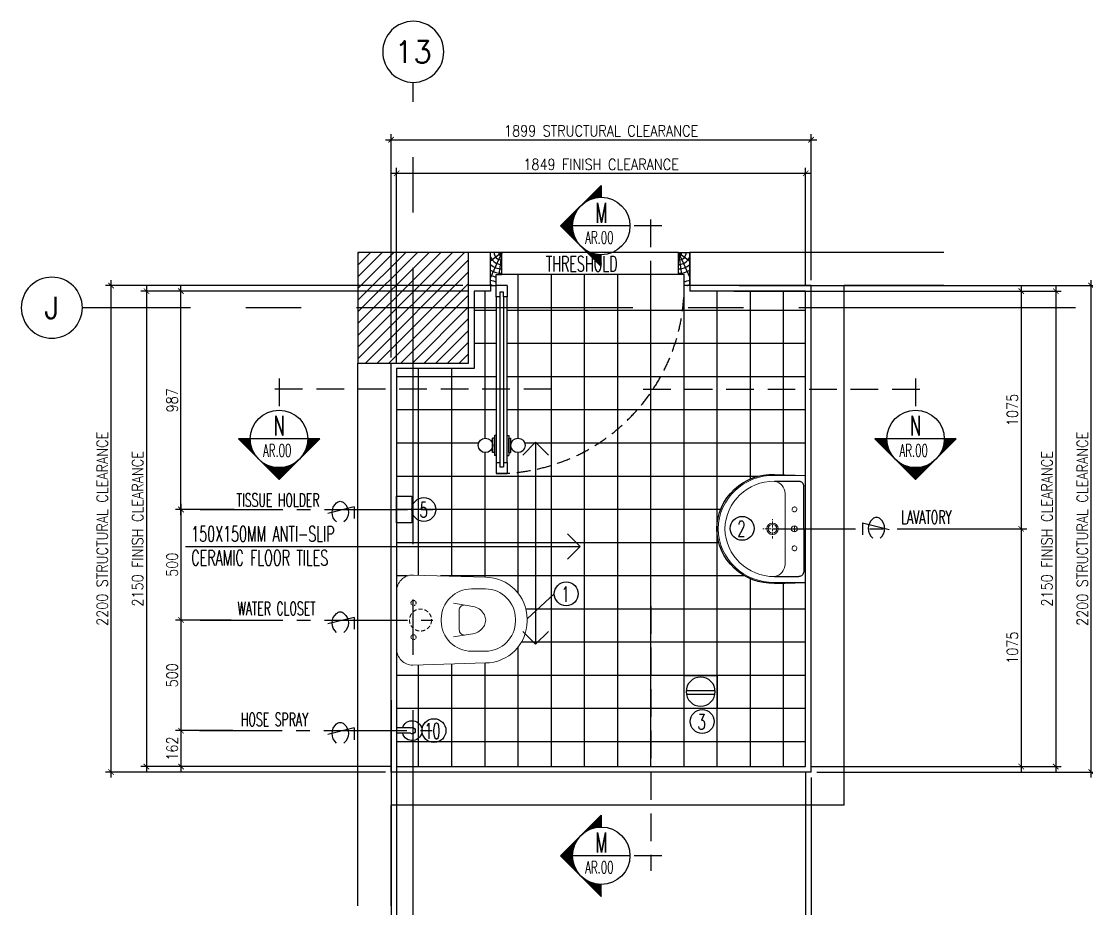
# Model space of a CAD drawing. Extents: x -233600 to -204723, y 196485 to 216410.
# Drawn here: x -227222 to -222405, y 198512 to 202525 of the extents above; entities that cross this region are included whole.
import ezdxf
from ezdxf.enums import TextEntityAlignment as Align

# ---------------------------------------------------------------- set-up
doc = ezdxf.new("R2010")
doc.units = 0
doc.header["$LTSCALE"] = 500
doc.header["$MEASUREMENT"] = 0
for name, pattern in [('CENTER2', [1.125, 0.75, -0.125, 0.125, -0.125]), ('CENTERX2', [4, 2.5, -0.5, 0.5, -0.5]), ('DASHED', [0.75, 0.5, -0.25]), ('HIDDEN', [0.375, 0.25, -0.125]), ('HIDDEN2', [0.1875, 0.125, -0.0625])]:
    doc.linetypes.add(name, pattern=pattern)
doc.layers.get('0').update_dxf_attribs({"linetype": 'CONTINUOUS'})
doc.layers.get('DEFPOINTS').update_dxf_attribs({"linetype": 'CONTINUOUS'})
for name, color, linetype in [('2', 2, 'CONTINUOUS'), ('ARCDIMR', 4, 'CONTINUOUS'), ('AX-CR', 2, 'CONTINUOUS'), ('AX-TXT', 2, 'CONTINUOUS'), ('AXES', 11, 'CENTERX2'), ('AXIS', 11, 'CENTER2'), ('COL', 5, 'CONTINUOUS'), ('DIM-NEW', 4, 'CONTINUOUS'), ('Dimout', 4, 'CONTINUOUS'), ('DOOR', 2, 'CONTINUOUS'), ('DW', 7, 'CONTINUOUS'), ('ELE', 3, 'CONTINUOUS'), ('ELEV-MARK', 6, 'CONTINUOUS'), ('FIX', 2, 'CONTINUOUS'), ('HAT', 8, 'CONTINUOUS'), ('JUMP', 2, 'CONTINUOUS'), ('Plaster', 7, 'CONTINUOUS'), ('Tile', 5, 'CONTINUOUS'), ('TXT', 2, 'CONTINUOUS'), ('WALL', 6, 'CONTINUOUS'), ('WallPartition', 2, 'CONTINUOUS')]:
    doc.layers.add(name, color=color, linetype=linetype)
doc.styles.add('DIM', font='simplex.shx', dxfattribs={"width": 0.85})
doc.styles.add('ROMANS', font='romans.shx', dxfattribs={"width": 0.6})
doc.dimstyles.new('DIM1-25', dxfattribs={"dimscale": 25, "dimtxt": 2, "dimasz": 1, "dimexe": 1, "dimexo": 1, "dimgap": 0.6, "dimtad": 1, "dimdec": 0, "dimdsep": 46, "dimtxsty": 'DIM', "dimblk1": 'ARCHTICK', "dimblk2": 'ARCHTICK', "dimsah": 1, "dimcen": 0.09, "dimdle": 1, "dimclrd": 256, "dimclrt": 2, "dimadec": 0, "dimazin": 0, "dimtfac": 1, "dimtdec": 0, "dimtix": 1, "dimtmove": 1, "dimatfit": 3, "dimldrblk": 'ARCHTICK', "dimfxl": 0, "dimtvp": 2, "dimtolj": 1, "dimtzin": 0, "dimarcsym": 0})

# ---------------------------------------------------------------- blocks, each defined once
blk = doc.blocks.new('_ARCHTICK')
at = {"color": 0, "linetype": 'ByBlock', "const_width": 0.15}
blk.add_lwpolyline([(-0.5, -0.5), (0.5, 0.5)], dxfattribs=at)
blk = doc.blocks.new('*D149')
at = {"layer": 'DEFPOINTS', "color": 0}
for p in [(-224001.2, 201329.7), (-222385, 201329.7), (-223651.1, 199129.7)]:
    blk.add_point(p, dxfattribs=at)
at = {"layer": 'Dimout', "lineweight": -2}
blk.add_line((-222385, 199104.7), (-222385, 201354.7), dxfattribs=at)
at = {"layer": 'Dimout', "color": 0, "lineweight": -2}
for p, q in [((-223976.2, 201329.7), (-222360, 201329.7)), ((-223626.1, 199129.7), (-222360, 199129.7))]:
    blk.add_line(p, q, dxfattribs=at)
at = {"layer": 'Dimout', "lineweight": -2, "xscale": 25, "yscale": 25, "zscale": 25}
for p, rotation in [((-222385, 201329.7), 90), ((-222385, 199129.7), 270)]:
    blk.add_blockref('_ARCHTICK', p, dxfattribs=dict(at, rotation=rotation))
at = {"layer": 'Dimout', "color": 2, "insert": (-222425, 200229.7), "char_height": 50, "attachment_point": 5, "rotation": 90, "style": 'DIM'}
blk.add_mtext('\\A1;2200 STRUCTURAL CLEARANCE', dxfattribs=at)
blk = doc.blocks.new('*D148')
at = {"layer": 'DEFPOINTS', "color": 0}
for p in [(-224026.2, 201304.7), (-223676.1, 199154.7), (-222545, 199154.7)]:
    blk.add_point(p, dxfattribs=at)
at = {"layer": 'Dimout', "color": 0, "lineweight": -2}
for p, q in [((-224001.2, 201304.7), (-222520, 201304.7)), ((-223651.1, 199154.7), (-222520, 199154.7))]:
    blk.add_line(p, q, dxfattribs=at)
at = {"layer": 'Dimout', "lineweight": -2}
blk.add_line((-222545, 201329.7), (-222545, 199129.7), dxfattribs=at)
at = {"layer": 'Dimout', "lineweight": -2, "xscale": 25, "yscale": 25, "zscale": 25}
for p, rotation in [((-222545, 201304.7), 90), ((-222545, 199154.7), 270)]:
    blk.add_blockref('_ARCHTICK', p, dxfattribs=dict(at, rotation=rotation))
at = {"layer": 'Dimout', "color": 2, "insert": (-222585, 200229.7), "char_height": 50, "attachment_point": 5, "rotation": 90, "style": 'DIM'}
blk.add_mtext('\\A1;2150 FINISH CLEARANCE', dxfattribs=at)
blk = doc.blocks.new('*D150')
at = {"layer": 'DEFPOINTS', "color": 0}
for p in [(-223651.1, 201304.7), (-223108.8, 200229.7), (-222701.2, 200229.7)]:
    blk.add_point(p, dxfattribs=at)
at = {"layer": 'Dimout', "color": 0, "lineweight": -2}
for p, q in [((-223626.1, 201304.7), (-222676.2, 201304.7)), ((-223083.8, 200229.7), (-222676.2, 200229.7))]:
    blk.add_line(p, q, dxfattribs=at)
at = {"layer": 'Dimout', "lineweight": -2}
blk.add_line((-222701.2, 201329.7), (-222701.2, 200204.7), dxfattribs=at)
at = {"layer": 'Dimout', "lineweight": -2, "xscale": 25, "yscale": 25, "zscale": 25}
for p, rotation in [((-222701.2, 201304.7), 90), ((-222701.2, 200229.7), 270)]:
    blk.add_blockref('_ARCHTICK', p, dxfattribs=dict(at, rotation=rotation))
at = {"layer": 'Dimout', "color": 2, "insert": (-222741.2, 200767.2), "char_height": 50, "attachment_point": 5, "rotation": 90, "style": 'DIM'}
blk.add_mtext('\\A1;1075', dxfattribs=at)
blk = doc.blocks.new('*D146')
at = {"layer": 'DEFPOINTS', "color": 0}
for p in [(-226500.2, 201304.7), (-225175.2, 201304.7), (-226234.9, 200317.2)]:
    blk.add_point(p, dxfattribs=at)
at = {"layer": 'Dimout', "color": 0, "lineweight": -2}
for p, q in [((-225200.2, 201304.7), (-226525.2, 201304.7)), ((-226259.9, 200317.2), (-226525.2, 200317.2))]:
    blk.add_line(p, q, dxfattribs=at)
at = {"layer": 'Dimout', "lineweight": -2}
blk.add_line((-226500.2, 200292.2), (-226500.2, 201329.7), dxfattribs=at)
at = {"layer": 'Dimout', "lineweight": -2, "xscale": 25, "yscale": 25, "zscale": 25}
for p, rotation in [((-226500.2, 201304.7), 90), ((-226500.2, 200317.2), 270)]:
    blk.add_blockref('_ARCHTICK', p, dxfattribs=dict(at, rotation=rotation))
at = {"layer": 'Dimout', "color": 2, "insert": (-226540.2, 200811), "char_height": 50, "attachment_point": 5, "rotation": 90, "style": 'DIM'}
blk.add_mtext('\\A1;987', dxfattribs=at)
blk = doc.blocks.new('*D141')
at = {"layer": 'DEFPOINTS', "color": 0}
for p in [(-226816.4, 201329.7), (-225200.2, 201329.7), (-225550.2, 199129.7)]:
    blk.add_point(p, dxfattribs=at)
at = {"layer": 'Dimout', "lineweight": -2}
blk.add_line((-226816.4, 199104.7), (-226816.4, 201354.7), dxfattribs=at)
at = {"layer": 'Dimout', "color": 0, "lineweight": -2}
for p, q in [((-225225.2, 201329.7), (-226841.4, 201329.7)), ((-225575.2, 199129.7), (-226841.4, 199129.7))]:
    blk.add_line(p, q, dxfattribs=at)
at = {"layer": 'Dimout', "lineweight": -2, "xscale": 25, "yscale": 25, "zscale": 25}
for p, rotation in [((-226816.4, 201329.7), 90), ((-226816.4, 199129.7), 270)]:
    blk.add_blockref('_ARCHTICK', p, dxfattribs=dict(at, rotation=rotation))
at = {"layer": 'Dimout', "color": 2, "insert": (-226856.4, 200229.7), "char_height": 50, "attachment_point": 5, "rotation": 90, "style": 'DIM'}
blk.add_mtext('\\A1;2200 STRUCTURAL CLEARANCE', dxfattribs=at)
blk = doc.blocks.new('*D142')
at = {"layer": 'DEFPOINTS', "color": 0}
for p in [(-225175.2, 201304.7), (-226656.4, 199154.7), (-225525.2, 199154.7)]:
    blk.add_point(p, dxfattribs=at)
at = {"layer": 'Dimout', "color": 0, "lineweight": -2}
for p, q in [((-225200.2, 201304.7), (-226681.4, 201304.7)), ((-225550.2, 199154.7), (-226681.4, 199154.7))]:
    blk.add_line(p, q, dxfattribs=at)
at = {"layer": 'Dimout', "lineweight": -2}
blk.add_line((-226656.4, 201329.7), (-226656.4, 199129.7), dxfattribs=at)
at = {"layer": 'Dimout', "lineweight": -2, "xscale": 25, "yscale": 25, "zscale": 25}
for p, rotation in [((-226656.4, 201304.7), 90), ((-226656.4, 199154.7), 270)]:
    blk.add_blockref('_ARCHTICK', p, dxfattribs=dict(at, rotation=rotation))
at = {"layer": 'Dimout', "color": 2, "insert": (-226696.4, 200229.7), "char_height": 50, "attachment_point": 5, "rotation": 90, "style": 'DIM'}
blk.add_mtext('\\A1;2150 FINISH CLEARANCE', dxfattribs=at)
blk = doc.blocks.new('*D139')
at = {"layer": 'DEFPOINTS', "color": 0}
for p in [(-223651.1, 201989.5), (-223651.1, 201329.7), (-225550.2, 200979.7)]:
    blk.add_point(p, dxfattribs=at)
at = {"layer": 'Dimout', "lineweight": -2}
blk.add_line((-225575.2, 201989.5), (-223626.1, 201989.5), dxfattribs=at)
at = {"layer": 'Dimout', "color": 0, "lineweight": -2}
for p, q in [((-225550.2, 201004.7), (-225550.2, 202014.5)), ((-223651.1, 201354.7), (-223651.1, 202014.5))]:
    blk.add_line(p, q, dxfattribs=at)
at = {"layer": 'Dimout', "lineweight": -2, "xscale": 25, "yscale": 25, "zscale": 25, "rotation": 180}
blk.add_blockref('_ARCHTICK', (-225550.2, 201989.5), dxfattribs=at)
at = {"layer": 'Dimout', "lineweight": -2, "xscale": 25, "yscale": 25, "zscale": 25}
blk.add_blockref('_ARCHTICK', (-223651.1, 201989.5), dxfattribs=at)
at = {"layer": 'Dimout', "color": 2, "insert": (-224600.7, 202029.5), "char_height": 50, "attachment_point": 5, "style": 'DIM'}
blk.add_mtext('\\A1;1899 STRUCTURAL CLEARANCE', dxfattribs=at)
blk = doc.blocks.new('*D140')
at = {"layer": 'DEFPOINTS', "color": 0}
for p in [(-223676.1, 201837.6), (-223676.1, 201304.7), (-225525.2, 200954.7)]:
    blk.add_point(p, dxfattribs=at)
at = {"layer": 'Dimout', "lineweight": -2}
blk.add_line((-225550.2, 201837.6), (-223651.1, 201837.6), dxfattribs=at)
at = {"layer": 'Dimout', "color": 0, "lineweight": -2}
for p, q in [((-225525.2, 200979.7), (-225525.2, 201862.6)), ((-223676.1, 201329.7), (-223676.1, 201862.6))]:
    blk.add_line(p, q, dxfattribs=at)
at = {"layer": 'Dimout', "lineweight": -2, "xscale": 25, "yscale": 25, "zscale": 25, "rotation": 180}
blk.add_blockref('_ARCHTICK', (-225525.2, 201837.6), dxfattribs=at)
at = {"layer": 'Dimout', "lineweight": -2, "xscale": 25, "yscale": 25, "zscale": 25}
blk.add_blockref('_ARCHTICK', (-223676.1, 201837.6), dxfattribs=at)
at = {"layer": 'Dimout', "color": 2, "insert": (-224600.7, 201877.6), "char_height": 50, "attachment_point": 5, "style": 'DIM'}
blk.add_mtext('\\A1;1849 FINISH CLEARANCE', dxfattribs=at)
blk = doc.blocks.new('AXU')
at = {"layer": 'AX-CR'}
blk.add_circle((0, 350), 350, dxfattribs=at)
at = {"layer": 'AX-TXT', "style": 'ROMANS'}
blk.add_attdef('AX', text='', height=250, dxfattribs=at).set_placement((0, 350), align=Align.MIDDLE)
blk = doc.blocks.new('*X22')
at = {"color": 0}
for p, q in [((84179.2, 155508.6), (84660.3, 155989.7)), ((84179.2, 155561.7), (84607.3, 155989.7)), ((84179.2, 155614.7), (84554.3, 155989.7)), ((84179.2, 155667.7), (84501.2, 155989.7)), ((84179.2, 155720.8), (84448.2, 155989.7)), ((84179.2, 155773.8), (84395.2, 155989.7)), ((84179.2, 155826.8), (84342.1, 155989.7)), ((84179.2, 155879.8), (84289.1, 155989.7)), ((84179.2, 155932.9), (84236.1, 155989.7)), ((84179.2, 155985.9), (84183, 155989.7)), ((84213.4, 155489.7), (84679.2, 155955.6)), ((84266.4, 155489.7), (84679.2, 155902.6)), ((84319.4, 155489.7), (84679.2, 155849.5)), ((84372.5, 155489.7), (84679.2, 155796.5)), ((84425.5, 155489.7), (84679.2, 155743.5)), ((84478.5, 155489.7), (84679.2, 155690.4)), ((84531.6, 155489.7), (84679.2, 155637.4)), ((84584.6, 155489.7), (84679.2, 155584.4)), ((84637.6, 155489.7), (84679.2, 155531.3))]:
    blk.add_line(p, q, dxfattribs=at)
blk = doc.blocks.new('COL50')
at = {"layer": 'COL'}
blk.add_lwpolyline([(-250, 250), (-250, -250), (250, -250), (250, 250)], close=True, dxfattribs=at)
blk = doc.blocks.new('DOOR90')
at = {"layer": 'DOOR', "color": 0, "linetype": 'ByBlock'}
for p, q in [((-150, 0), (-150, -25)), ((-150, 0), (0, 0)), ((0, -50), (0, 0)), ((-1000, -25), (-1000, -75)), ((-1000, -75), (-1000, -25)), ((-950, -25), (-1000, -25)), ((-970, -42), (-970, -58)), ((-950, -42), (-970, -42)), ((-950, -25), (-950, -42)), ((-917.6, -25), (-917.6, -17.8)), ((-827.6, -17.8), (-917.6, -17.8)), ((-905, -17.8), (-905, -8.8)), ((-905, -8.8), (-840.2, -8.8)), ((-905, -17.8), (-840.2, -17.8)), ((-840.2, -17.8), (-840.2, -8.8)), ((-827.6, -25), (-827.6, -17.8)), ((-200, -42), (-200, -25)), ((-200, -25), (-150, -25)), ((-180, -42), (-200, -42)), ((-180, -58), (-180, -42)), ((-150, -75), (-150, -25)), ((-150, -25), (-100, -25)), ((-100, -25), (-100, -50)), ((-950, -75), (-1000, -75)), ((-950, -58), (-970, -58)), ((-950, -58), (-950, -75)), ((-917.6, -75), (-917.6, -82.2)), ((-827.6, -82.2), (-917.6, -82.2)), ((-905, -82.2), (-905, -91.2)), ((-905, -82.2), (-840.2, -82.2)), ((-905, -91.2), (-840.2, -91.2)), ((-840.2, -82.2), (-840.2, -91.2)), ((-827.6, -75), (-827.6, -82.2)), ((-200, -75), (-200, -58)), ((-200, -58), (-180, -58)), ((-150, -75), (-200, -75)), ((-100, -50), (0, -50)), ((-100, -850), (0, -850)), ((-100, -875), (-100, -850)), ((0, -850), (0, -900)), ((-150, -900), (-150, -875)), ((-150, -875), (-100, -875)), ((0, -900), (-150, -900)), ((-150, -900), (0, -900))]:
    blk.add_line(p, q, dxfattribs=at)
at = {"layer": 'DOOR', "color": 9, "linetype": 'ByBlock'}
for p, q in [((0, -50), (-113.7, 0)), ((0, -50), (-40.1, 0)), ((0, -50), (-100, -36.6)), ((0, -850), (-113.7, -900)), ((0, -850), (-100, -863.4)), ((0, -850), (-40.1, -900))]:
    blk.add_line(p, q, dxfattribs=at)
at = {"layer": 'DOOR', "linetype": 'ByBlock'}
for p, q in [((-200, -25), (-950, -25)), ((-200, -42), (-950, -42)), ((-200, -58), (-950, -58)), ((-950, -75), (-200, -75))]:
    blk.add_line(p, q, dxfattribs=at)
at = {"layer": 'DOOR', "color": 0, "linetype": 'ByBlock'}
for centre in [(-872.6, 23.5), (-872.6, -123.5)]:
    blk.add_circle(centre, 32.4, dxfattribs=at)
at = {"layer": 'DOOR', "color": 9, "linetype": 'ByBlock'}
for centre, radius, start, end in [((0, -50), 154.4, 161.1053, 166.2858), ((0, -50), 134.4, 158.1598, 169.28), ((0, -50), 94.4, 148.0182, 180), ((0, -50), 74.4, 137.7764, 180), ((0, -50), 114.4, 154.0838, 167.3774), ((0, -50), 54.4, 113.2074, 180), ((0, -50), 34.4, 90, 180), ((0, -50), 14.4, 90, 180), ((0, -850), 94.4, 180, 211.9818), ((0, -850), 74.4, 180, 222.2236), ((0, -850), 54.4, 180, 246.7926), ((0, -850), 34.4, 180, 270), ((0, -850), 14.4, 180, 270), ((0, -850), 154.4, 193.7142, 198.8947), ((0, -850), 134.4, 190.72, 201.8402)]:
    blk.add_arc(centre, radius, start, end, dxfattribs=at)
at = {"layer": 'DOOR', "linetype": 'HIDDEN', "ltscale": 0.5}
blk.add_arc((-150, -25), 850, 180, 270, dxfattribs=at)
blk = doc.blocks.new('*D145')
at = {"layer": 'DEFPOINTS', "color": 0}
for p in [(-226241.2, 199317.2), (-226500.2, 199154.7), (-225525.2, 199154.7)]:
    blk.add_point(p, dxfattribs=at)
at = {"layer": 'Dimout', "lineweight": -2}
blk.add_line((-226500.2, 199342.2), (-226500.2, 199129.7), dxfattribs=at)
at = {"layer": 'Dimout', "color": 0, "lineweight": -2}
for p, q in [((-226266.2, 199317.2), (-226525.2, 199317.2)), ((-225550.2, 199154.7), (-226525.2, 199154.7))]:
    blk.add_line(p, q, dxfattribs=at)
at = {"layer": 'Dimout', "lineweight": -2, "xscale": 25, "yscale": 25, "zscale": 25}
for p, rotation in [((-226500.2, 199317.2), 90), ((-226500.2, 199154.7), 270)]:
    blk.add_blockref('_ARCHTICK', p, dxfattribs=dict(at, rotation=rotation))
at = {"layer": 'Dimout', "color": 2, "insert": (-226540.2, 199236), "char_height": 50, "attachment_point": 5, "rotation": 90, "style": 'DIM'}
blk.add_mtext('\\A1;162', dxfattribs=at)
blk = doc.blocks.new('*X5')
at = {"color": 0}
for p, q in [((14608, 7877), (14819, 8088)), ((14625, 7890), (14821, 8086)), ((14637, 7899), (14823, 8084)), ((14647, 7905), (14825, 8082)), ((14656, 7910), (14826, 8081)), ((14664, 7915), (14828, 8079)), ((14671, 7919), (14830, 8077)), ((14678, 7922), (14832, 8075)), ((14685, 7925), (14833, 8073)), ((14691, 7928), (14835, 8072)), ((14697, 7930), (14837, 8070)), ((14703, 7933), (14839, 8068)), ((14709, 7935), (14841, 8066)), ((14714, 7937), (14842, 8065)), ((14719, 7938), (14844, 8063)), ((14725, 7940), (14846, 8061)), ((14730, 7941), (14848, 8059)), ((14734, 7943), (14849, 8058)), ((14739, 7944), (14851, 8056)), ((14744, 7945), (14853, 8054)), ((14749, 7946), (14855, 8052)), ((14753, 7947), (14856, 8051)), ((14757, 7948), (14858, 8049)), ((14762, 7949), (14860, 8047)), ((14766, 7950), (14862, 8045)), ((14770, 7950), (14863, 8043)), ((14774, 7951), (14865, 8042)), ((14778, 7951), (14867, 8040)), ((14782, 7952), (14869, 8038)), ((14786, 7952), (14871, 8036)), ((14790, 7953), (14872, 8035)), ((14794, 7953), (14874, 8033)), ((14798, 7953), (14876, 8031)), ((14802, 7953), (14878, 8029)), ((14805, 7954), (14879, 8028)), ((14809, 7954), (14881, 8026)), ((14813, 7954), (14883, 8024)), ((14816, 7954), (14885, 8022)), ((14820, 7954), (14886, 8020)), ((14823, 7954), (14888, 8019)), ((14827, 7954), (14890, 8017)), ((14830, 7954), (14892, 8015)), ((14834, 7953), (14894, 8013)), ((14837, 7953), (14895, 8012)), ((14840, 7953), (14897, 8010)), ((14844, 7953), (14899, 8008)), ((14847, 7953), (14901, 8006)), ((14850, 7952), (14902, 8005)), ((14853, 7952), (14904, 8003)), ((14856, 7952), (14906, 8001)), ((14860, 7951), (14908, 7999)), ((14863, 7951), (14909, 7997)), ((14866, 7950), (14911, 7996)), ((14869, 7950), (14913, 7994)), ((14872, 7949), (14915, 7992)), ((14875, 7949), (14917, 7990)), ((14878, 7948), (14918, 7989)), ((14881, 7948), (14920, 7987)), ((14884, 7947), (14922, 7985)), ((14887, 7947), (14924, 7983)), ((14890, 7946), (14925, 7982)), ((14893, 7945), (14927, 7980)), ((14895, 7945), (14929, 7978)), ((14898, 7944), (14931, 7976)), ((14901, 7943), (14932, 7974)), ((14904, 7942), (14934, 7973)), ((14907, 7942), (14936, 7971)), ((14909, 7941), (14938, 7969)), ((14912, 7940), (14939, 7967)), ((14915, 7939), (14941, 7966)), ((14917, 7938), (14943, 7964)), ((14920, 7937), (14945, 7962)), ((14923, 7937), (14947, 7960)), ((14925, 7936), (14948, 7959)), ((14928, 7935), (14950, 7957)), ((14931, 7934), (14952, 7955)), ((14933, 7933), (14954, 7953)), ((14936, 7932), (14955, 7952)), ((14938, 7931), (14957, 7950)), ((14941, 7930), (14959, 7948)), ((14360, 7629), (14571, 7839)), ((14943, 7929), (14961, 7946)), ((14946, 7928), (14962, 7944)), ((14948, 7927), (14964, 7943)), ((14951, 7926), (14966, 7941)), ((14953, 7925), (14968, 7939)), ((14956, 7923), (14970, 7937)), ((14958, 7922), (14971, 7936)), ((14960, 7921), (14973, 7934)), ((14963, 7920), (14975, 7932)), ((14965, 7919), (14977, 7930)), ((14967, 7918), (14978, 7929)), ((14970, 7916), (14980, 7927)), ((14972, 7915), (14982, 7925)), ((14974, 7914), (14984, 7923)), ((14977, 7913), (14985, 7921)), ((14979, 7911), (14987, 7920)), ((14981, 7910), (14989, 7918)), ((14983, 7909), (14991, 7916)), ((14986, 7908), (14993, 7914)), ((14988, 7906), (14994, 7913)), ((14990, 7905), (14996, 7911)), ((14992, 7903), (14998, 7909)), ((14994, 7902), (15000, 7907)), ((14997, 7901), (15001, 7906)), ((14999, 7899), (15003, 7904)), ((15001, 7898), (15005, 7902)), ((15003, 7896), (15007, 7900)), ((15005, 7895), (15008, 7898)), ((15007, 7894), (15010, 7897)), ((15009, 7892), (15012, 7895)), ((15011, 7891), (15014, 7893)), ((15013, 7889), (15016, 7891)), ((15015, 7888), (15017, 7890)), ((15017, 7886), (15019, 7888)), ((15019, 7884), (15021, 7886)), ((15021, 7883), (15023, 7884)), ((15023, 7881), (15024, 7883)), ((15025, 7880), (15026, 7881)), ((15027, 7878), (15028, 7879)), ((15029, 7877), (15030, 7877)), ((15031, 7875), (15031, 7875)), ((15033, 7873), (15033, 7874)), ((15035, 7872), (15035, 7872)), ((15036, 7870), (15037, 7870)), ((15038, 7868), (15038, 7868)), ((15040, 7867), (15040, 7867)), ((15042, 7865), (15042, 7865)), ((15044, 7863), (15044, 7863)), ((15046, 7861), (15046, 7861)), ((15047, 7860), (15047, 7860)), ((15051, 7856), (15051, 7856)), ((15053, 7854), (15053, 7854)), ((15054, 7852), (15054, 7853)), ((15056, 7851), (15056, 7851)), ((15058, 7849), (15058, 7849)), ((15059, 7847), (15060, 7847)), ((15061, 7845), (15061, 7845)), ((15063, 7843), (15063, 7844)), ((15064, 7841), (15065, 7842)), ((15066, 7839), (15067, 7840)), ((15068, 7837), (15069, 7838)), ((15069, 7836), (15070, 7837)), ((15071, 7834), (15072, 7835)), ((15072, 7832), (15074, 7833)), ((15074, 7830), (15076, 7831)), ((15076, 7828), (15077, 7830)), ((15077, 7826), (15079, 7828)), ((14364, 7629), (14557, 7822)), ((14368, 7629), (14549, 7810)), ((14371, 7629), (14542, 7800)), ((14375, 7629), (14537, 7791)), ((14378, 7629), (14533, 7783)), ((14382, 7629), (14529, 7776)), ((14385, 7629), (14525, 7769)), ((14389, 7629), (14522, 7762)), ((14392, 7629), (14519, 7756)), ((14396, 7629), (14517, 7750)), ((14399, 7629), (14515, 7744)), ((14403, 7629), (14513, 7739)), ((14406, 7629), (14511, 7733)), ((14410, 7629), (14509, 7728)), ((14413, 7629), (14507, 7723)), ((14417, 7629), (14506, 7718)), ((14421, 7629), (14505, 7713)), ((14424, 7629), (14503, 7708)), ((15079, 7824), (15081, 7826)), ((15080, 7822), (15083, 7824)), ((15082, 7820), (15084, 7822)), ((15083, 7818), (15086, 7821)), ((15085, 7815), (15088, 7819)), ((15086, 7813), (15090, 7817)), ((15087, 7811), (15092, 7815)), ((15089, 7809), (15093, 7814)), ((15090, 7807), (15095, 7812)), ((15092, 7805), (15097, 7810)), ((15093, 7803), (15099, 7808)), ((15094, 7801), (15100, 7807)), ((15096, 7798), (15102, 7805)), ((15097, 7796), (15104, 7803)), ((15098, 7794), (15106, 7801)), ((15100, 7792), (15107, 7799)), ((15101, 7790), (15109, 7798)), ((15102, 7787), (15111, 7796)), ((15104, 7785), (15113, 7794)), ((15105, 7783), (15115, 7792)), ((15106, 7780), (15116, 7791)), ((15107, 7778), (15118, 7789)), ((15108, 7776), (15120, 7787)), ((15110, 7773), (15122, 7785)), ((15111, 7771), (15123, 7784)), ((15112, 7769), (15125, 7782)), ((15113, 7766), (15127, 7780)), ((15114, 7764), (15129, 7778)), ((15115, 7761), (15130, 7777)), ((15116, 7759), (15132, 7775)), ((15117, 7756), (15134, 7773)), ((15118, 7754), (15136, 7771)), ((15119, 7751), (15137, 7769)), ((15121, 7749), (15139, 7768)), ((15122, 7746), (15141, 7766)), ((15122, 7744), (15143, 7764)), ((15123, 7741), (15145, 7762)), ((15124, 7739), (15146, 7761)), ((15125, 7736), (15148, 7759)), ((15126, 7733), (15150, 7757)), ((15127, 7731), (15152, 7755)), ((15128, 7728), (15153, 7754)), ((15129, 7725), (15155, 7752)), ((15130, 7723), (15157, 7750)), ((15130, 7720), (15159, 7748)), ((15131, 7717), (15160, 7746)), ((15132, 7714), (15162, 7745)), ((15133, 7712), (15164, 7743)), ((15133, 7709), (15166, 7741)), ((15134, 7706), (15168, 7739)), ((15135, 7703), (15169, 7738)), ((15136, 7700), (15171, 7736)), ((15136, 7697), (15173, 7734)), ((15137, 7695), (15175, 7732)), ((15137, 7692), (15176, 7731)), ((15138, 7689), (15178, 7729)), ((15139, 7686), (15180, 7727)), ((15139, 7683), (15182, 7725)), ((15140, 7680), (15183, 7723)), ((15140, 7676), (15185, 7722)), ((15140, 7673), (15187, 7720)), ((15141, 7670), (15189, 7718)), ((15141, 7667), (15191, 7716)), ((15142, 7664), (15192, 7715)), ((15142, 7661), (15194, 7713)), ((15142, 7658), (15196, 7711)), ((15143, 7654), (15198, 7709)), ((15143, 7651), (15199, 7708)), ((14428, 7629), (14502, 7703)), ((14431, 7629), (14501, 7699)), ((14435, 7629), (14500, 7694)), ((14438, 7629), (14499, 7690)), ((14442, 7629), (14499, 7686)), ((14445, 7629), (14498, 7681)), ((14449, 7629), (14497, 7677)), ((14452, 7629), (14497, 7673)), ((14456, 7629), (14496, 7669)), ((14459, 7629), (14496, 7665)), ((14463, 7629), (14495, 7661)), ((14466, 7629), (14495, 7657)), ((14470, 7629), (14494, 7653)), ((14474, 7629), (14494, 7649)), ((14477, 7629), (14494, 7646)), ((14481, 7629), (14494, 7642)), ((14484, 7629), (14494, 7638)), ((14488, 7629), (14494, 7635)), ((14491, 7629), (14494, 7631)), ((15143, 7648), (15201, 7706)), ((15143, 7644), (15203, 7704)), ((15143, 7641), (15205, 7702)), ((15143, 7637), (15206, 7700)), ((15143, 7634), (15208, 7699)), ((15144, 7631), (15210, 7697)), ((15145, 7629), (15212, 7695)), ((15149, 7629), (15214, 7693)), ((15152, 7629), (15215, 7692)), ((15156, 7629), (15217, 7690)), ((15159, 7629), (15219, 7688)), ((15163, 7629), (15221, 7686)), ((15167, 7629), (15222, 7685)), ((15170, 7629), (15224, 7683)), ((15174, 7629), (15226, 7681)), ((15177, 7629), (15228, 7679)), ((15181, 7629), (15229, 7678)), ((15184, 7629), (15231, 7676)), ((15188, 7629), (15233, 7674)), ((15191, 7629), (15235, 7672)), ((15195, 7629), (15236, 7670)), ((15198, 7629), (15238, 7669)), ((15202, 7629), (15240, 7667)), ((15205, 7629), (15242, 7665)), ((15209, 7629), (15244, 7663)), ((15212, 7629), (15245, 7662)), ((15216, 7629), (15247, 7660)), ((15220, 7629), (15249, 7658)), ((15223, 7629), (15251, 7656)), ((15227, 7629), (15252, 7655)), ((15230, 7629), (15254, 7653)), ((15234, 7629), (15256, 7651)), ((15237, 7629), (15258, 7649)), ((15241, 7629), (15259, 7647)), ((15244, 7629), (15261, 7646)), ((15248, 7629), (15263, 7644)), ((15251, 7629), (15265, 7642)), ((15255, 7629), (15267, 7640)), ((15258, 7629), (15268, 7639)), ((15262, 7629), (15270, 7637)), ((15266, 7629), (15272, 7635)), ((15269, 7629), (15274, 7633)), ((15273, 7629), (15275, 7632)), ((15276, 7629), (15277, 7630))]:
    blk.add_line(p, q, dxfattribs=at)
blk = doc.blocks.new('*D143')
at = {"layer": 'DEFPOINTS', "color": 0}
for p in [(-226249, 199817.2), (-226500.2, 199317.2), (-226241.2, 199317.2)]:
    blk.add_point(p, dxfattribs=at)
at = {"layer": 'Dimout', "color": 0, "lineweight": -2}
for p, q in [((-226274, 199817.2), (-226525.2, 199817.2)), ((-226266.2, 199317.2), (-226525.2, 199317.2))]:
    blk.add_line(p, q, dxfattribs=at)
at = {"layer": 'Dimout', "lineweight": -2}
blk.add_line((-226500.2, 199842.2), (-226500.2, 199292.2), dxfattribs=at)
at = {"layer": 'Dimout', "lineweight": -2, "xscale": 25, "yscale": 25, "zscale": 25}
for p, rotation in [((-226500.2, 199817.2), 90), ((-226500.2, 199317.2), 270)]:
    blk.add_blockref('_ARCHTICK', p, dxfattribs=dict(at, rotation=rotation))
at = {"layer": 'Dimout', "color": 2, "insert": (-226540.2, 199567.2), "char_height": 50, "attachment_point": 5, "rotation": 90, "style": 'DIM'}
blk.add_mtext('\\A1;500', dxfattribs=at)
blk = doc.blocks.new('*D144')
at = {"layer": 'DEFPOINTS', "color": 0}
for p in [(-226234.9, 200317.2), (-226500.2, 199817.2), (-226249, 199817.2)]:
    blk.add_point(p, dxfattribs=at)
at = {"layer": 'Dimout', "lineweight": -2}
blk.add_line((-226500.2, 200342.2), (-226500.2, 199792.2), dxfattribs=at)
at = {"layer": 'Dimout', "color": 0, "lineweight": -2}
for p, q in [((-226259.9, 200317.2), (-226525.2, 200317.2)), ((-226274, 199817.2), (-226525.2, 199817.2))]:
    blk.add_line(p, q, dxfattribs=at)
at = {"layer": 'Dimout', "lineweight": -2, "xscale": 25, "yscale": 25, "zscale": 25}
for p, rotation in [((-226500.2, 200317.2), 90), ((-226500.2, 199817.2), 270)]:
    blk.add_blockref('_ARCHTICK', p, dxfattribs=dict(at, rotation=rotation))
at = {"layer": 'Dimout', "color": 2, "insert": (-226540.2, 200067.2), "char_height": 50, "attachment_point": 5, "rotation": 90, "style": 'DIM'}
blk.add_mtext('\\A1;500', dxfattribs=at)
blk = doc.blocks.new('A$C67076F16')
at = {"layer": 'DIM-NEW'}
for p, q in [((0.0127, 0.0913), (0.1876, 0.0913)), ((0.0138, 0.1136), (0.1863, 0.1136))]:
    blk.add_line(p, q, dxfattribs=at)
at = {"layer": 'DW'}
blk.add_lwpolyline([(0, 0.2), (0, 0), (0.2, 0), (0.2, 0.2)], close=True, dxfattribs=at)
at = {"layer": 'FIX', "color": 2}
blk.add_circle((0.1, 0.0983), 0.0876, dxfattribs=at)
blk = doc.blocks.new('*D152')
at = {"layer": 'DEFPOINTS', "color": 0}
for p in [(-225550.2, 199479.7), (-223651.1, 199129.7), (-223651.1, 198261.5)]:
    blk.add_point(p, dxfattribs=at)
at = {"layer": 'Dimout', "color": 0, "lineweight": -2}
for p, q in [((-225550.2, 199454.7), (-225550.2, 198236.5)), ((-223651.1, 199104.7), (-223651.1, 198236.5))]:
    blk.add_line(p, q, dxfattribs=at)
at = {"layer": 'Dimout', "lineweight": -2}
blk.add_line((-225575.2, 198261.5), (-223626.1, 198261.5), dxfattribs=at)
at = {"layer": 'Dimout', "lineweight": -2, "xscale": 25, "yscale": 25, "zscale": 25, "rotation": 180}
blk.add_blockref('_ARCHTICK', (-225550.2, 198261.5), dxfattribs=at)
at = {"layer": 'Dimout', "lineweight": -2, "xscale": 25, "yscale": 25, "zscale": 25}
blk.add_blockref('_ARCHTICK', (-223651.1, 198261.5), dxfattribs=at)
at = {"layer": 'Dimout', "color": 2, "insert": (-224600.7, 198301.5), "char_height": 50, "attachment_point": 5, "style": 'DIM'}
blk.add_mtext('\\A1;1899 STRUCTURAL CLEARANCE', dxfattribs=at)
blk = doc.blocks.new('*D151')
at = {"layer": 'DEFPOINTS', "color": 0}
for p in [(-225525.2, 199504.7), (-223676.1, 199154.7), (-223676.1, 198413.4)]:
    blk.add_point(p, dxfattribs=at)
at = {"layer": 'Dimout', "color": 0, "lineweight": -2}
for p, q in [((-225525.2, 199479.7), (-225525.2, 198388.4)), ((-223676.1, 199129.7), (-223676.1, 198388.4))]:
    blk.add_line(p, q, dxfattribs=at)
at = {"layer": 'Dimout', "lineweight": -2}
blk.add_line((-225550.2, 198413.4), (-223651.1, 198413.4), dxfattribs=at)
at = {"layer": 'Dimout', "lineweight": -2, "xscale": 25, "yscale": 25, "zscale": 25, "rotation": 180}
blk.add_blockref('_ARCHTICK', (-225525.2, 198413.4), dxfattribs=at)
at = {"layer": 'Dimout', "lineweight": -2, "xscale": 25, "yscale": 25, "zscale": 25}
blk.add_blockref('_ARCHTICK', (-223676.1, 198413.4), dxfattribs=at)
at = {"layer": 'Dimout', "color": 2, "insert": (-224600.7, 198453.4), "char_height": 50, "attachment_point": 5, "style": 'DIM'}
blk.add_mtext('\\A1;1849 FINISH CLEARANCE', dxfattribs=at)
blk = doc.blocks.new('*D147')
at = {"layer": 'DEFPOINTS', "color": 0}
for p in [(-223108.8, 200229.7), (-223676.1, 199154.7), (-222701.2, 199154.7)]:
    blk.add_point(p, dxfattribs=at)
at = {"layer": 'Dimout', "lineweight": -2}
blk.add_line((-222701.2, 200254.7), (-222701.2, 199129.7), dxfattribs=at)
at = {"layer": 'Dimout', "color": 0, "lineweight": -2}
for p, q in [((-223083.8, 200229.7), (-222676.2, 200229.7)), ((-223651.1, 199154.7), (-222676.2, 199154.7))]:
    blk.add_line(p, q, dxfattribs=at)
at = {"layer": 'Dimout', "lineweight": -2, "xscale": 25, "yscale": 25, "zscale": 25}
for p, rotation in [((-222701.2, 200229.7), 90), ((-222701.2, 199154.7), 270)]:
    blk.add_blockref('_ARCHTICK', p, dxfattribs=dict(at, rotation=rotation))
at = {"layer": 'Dimout', "color": 2, "insert": (-222741.2, 199692.2), "char_height": 50, "attachment_point": 5, "rotation": 90, "style": 'DIM'}
blk.add_mtext('\\A1;1075', dxfattribs=at)
blk = doc.blocks.new('SCNTR', base_point=(3632.66, 549.66))
for q in [(3633.89, 554.57), (3636.1, 543.44)]:
    blk.add_line((3631.12, 543.44), q)
for centre, radius, start, end in [((3633.47, 547.5), 5.23, 39.4883, 140.5117), ((3630.8, 549.38), 1.99, 133.3084, 182.4789), ((3630.8, 549.21), 1.99, 177.5211, 226.6916), ((3633.47, 551.09), 5.23, 219.4883, 320.5117)]:
    blk.add_arc(centre, radius, start, end)
blk = doc.blocks.new('A$C785E76E1')
at = {"layer": 'JUMP'}
for p, q in [((0.033, 0.0529), (0.033, 0.1149)), ((0.057, 0.0529), (0.057, 0.1149))]:
    blk.add_line(p, q, dxfattribs=at)
for radius, start, end in [(0.045, 105.4782, 74.5218), (0.0144, 146.4427, 33.5573)]:
    blk.add_arc((0.045, 0.045), radius, start, end, dxfattribs=at)
blk = doc.blocks.new('WC1')
at = {"layer": 'FIX', "lineweight": 20}
for p, q in [((-210, 203.8), (-538, 193.8)), ((-475, 140.8), (-538, 140.8)), ((-394.8, 75.7), (-490.4, 60.1)), ((-727, 4.8), (-727, -4.8)), ((-674, 4.8), (-674, -4.8)), ((-533.7, 24.2), (-539.5, 0)), ((-539.5, 0), (-533.7, -24.2)), ((-339, 4.8), (-339, -4.8)), ((-490.4, -60.1), (-394.8, -75.7)), ((-538, -140.8), (-475, -140.8)), ((-538, -193.8), (-210, -203.8))]:
    blk.add_line(p, q, dxfattribs=at)
at = {"layer": 'FIX', "linetype": 'Continuous', "lineweight": 20}
blk.add_line((-420.1, -47.3), (-420.4, 44.6), dxfattribs=at)
at = {"layer": 'FIX', "lineweight": 20}
blk.add_lwpolyline([(-213.2, -203.8), (-210, -203.8, 0.414214), (-137, -130.8), (-137, 0), (-137, 130.8, 0.414214), (-210, 203.8)], format="xyb", dxfattribs=at)
at = {"layer": 'FIX', "linetype": 'HIDDEN2', "lineweight": 20, "ltscale": 0.3}
blk.add_circle((-245, 0), 49.8, dxfattribs=at)
at = {"layer": 'FIX', "linetype": 'HIDDEN', "lineweight": 20, "ltscale": 0.05}
for centre in [(-213.2, 77.5), (-213.2, -77.5)]:
    blk.add_circle(centre, 11.6, dxfattribs=at)
at = {"layer": 'FIX', "lineweight": 20}
for centre, radius, start, end in [((-538, 4.8), 189, 90, 180), ((-538, 4.8), 136, 90, 180), ((-475, 4.8), 136, 360, 90), ((-464.4, -17.6), 82, 108.496, 128.9242), ((-473, -6.9), 68.2, 128.9242, 152.8468), ((-538, -4.8), 189, 180, 270), ((-538, -4.8), 136, 180, 270), ((-473, 6.9), 68.2, 207.1532, 231.0758), ((-464.4, 17.6), 82, 231.0758, 251.504), ((-475, -4.8), 136, 270, 0)]:
    blk.add_arc(centre, radius, start, end, dxfattribs=at)
at = {"layer": 'FIX', "linetype": 'Continuous', "lineweight": 20}
for centre, start, end in [((-442.7, 45.5), 357.6662, 91.6121), ((-442.4, -45.6), 268.3879, 2.3338)]:
    blk.add_arc(centre, 22.3, start, end, dxfattribs=at)
blk = doc.blocks.new('LAV1')
at = {"layer": 'FIX', "linetype": 'DASHED', "lineweight": 20, "ltscale": 0.05}
for p, q in [((49.5, 220), (-50.5, 220)), ((-0.5, 170), (-0.5, 270)), ((-0.5, 170), (-0.5, 270))]:
    blk.add_line(p, q, dxfattribs=at)
at = {"layer": 'FIX', "linetype": 'ByBlock', "ltscale": 0.3}
for p, q in [((-280, 210), (-275, 50)), ((-245, 210), (-245, 85)), ((245, 210), (245, 85)), ((280, 210), (275, 50)), ((0, 60), (-220.2, 60)), ((0, 60), (220.2, 60))]:
    blk.add_line(p, q, dxfattribs=at)
at = {"layer": 'FIX', "linetype": 'Continuous', "lineweight": 20}
for p, q in [((-275, 210), (-275, 50)), ((275, 210), (275, 50)), ((0, 155), (-181.4, 155)), ((0, 155), (181.4, 155)), ((0, 50), (-275, 50)), ((0, 50), (-252.5, 50)), ((0, 50), (252.5, 50)), ((0, 50), (275, 50))]:
    blk.add_line(p, q, dxfattribs=at)
at = {"layer": 'FIX', "lineweight": 20}
for p, q in [((0, 92), (0, 123)), ((15.6, 107.5), (-15.5, 107.5))]:
    blk.add_line(p, q, dxfattribs=at)
for centre, radius in [((-0.5, 220), 29.5), ((-0.5, 220), 22.5), ((0, 107.5), 15.5)]:
    blk.add_circle(centre, radius, dxfattribs=at)
at = {"layer": 'FIX', "linetype": 'HIDDEN', "lineweight": 20, "ltscale": 0.05}
for centre in [(-100, 107.5), (100, 107.5)]:
    blk.add_circle(centre, 12.4, dxfattribs=at)
at = {"layer": 'FIX', "linetype": 'ByBlock', "ltscale": 0.3}
for centre, radius, start, end in [((6.9, 220), 287, 91.3776, 182.0064), ((-6.9, 220), 287, 357.9936, 88.6224), ((-220.1, 84.9), 24.9, 179.7021, 269.9486), ((220.1, 84.9), 24.9, 270.0514, 0.2979)]:
    blk.add_arc(centre, radius, start, end, dxfattribs=at)
at = {"layer": 'FIX', "linetype": 'Continuous', "lineweight": 20}
for centre, radius, start, end in [((8.4, 216.7), 283.4, 91.6988, 181.351), ((-8.4, 216.7), 283.4, 358.649, 88.3012), ((7.6, 212.5), 252.7, 91.7328, 180.4884), ((-7.6, 212.5), 252.7, 359.5116, 88.2672), ((-179.2, 221.8), 66.9, 190.2006, 268.0786), ((179.2, 221.8), 66.9, 271.9214, 349.7994)]:
    blk.add_arc(centre, radius, start, end, dxfattribs=at)

msp = doc.modelspace()

# ---------------------------------------------------------------- linework, layer by layer
at = {"layer": '2'}
msp.add_lwpolyline([(-225525.2, 200377.2), (-225456.3, 200377.2), (-225456.3, 200257.2), (-225525.2, 200257.2)], close=True, dxfattribs=at)
at = {"layer": 'AXES'}
for p, q in [((-225450.2, 198160.4), (-225450.2, 202249)), ((-222456.6, 201229.7), (-226946.2, 201229.7))]:
    msp.add_line(p, q, dxfattribs=at)
at = {"layer": 'AXIS'}
for p, q in [((-226414.2, 200317.2), (-225361.9, 200317.2)), ((-223825.1, 200229.7), (-222772.9, 200229.7)), ((-226414.2, 199817.2), (-225361.9, 199817.2)), ((-226417.2, 199317.2), (-225364.9, 199317.2))]:
    msp.add_line(p, q, dxfattribs=at)
at = {"layer": 'ELE'}
for p, q in [((-224250.2, 201479.7), (-225050.2, 201479.7)), ((-224238.6, 201379.7), (-225050.2, 201379.7)), ((-224896.9, 200621.1), (-224896.9, 199708.1)), ((-226480.5, 200149.9), (-224695, 200149.9))]:
    msp.add_line(p, q, dxfattribs=at)
at = {"layer": 'ELEV-MARK', "color": 6}
for p, q in [((-224600.3, 201783.2), (-224784.1, 201599.3)), ((-224600.3, 201783.2), (-224600.3, 201729.3)), ((-224600.3, 201415.5), (-224784.1, 201599.3)), ((-224470.3, 201599.3), (-224730.3, 201599.3)), ((-226240.6, 200636.4), (-226056.8, 200452.5)), ((-226186.8, 200636.4), (-226240.6, 200636.4)), ((-225926.8, 200636.4), (-226186.8, 200636.4)), ((-225872.9, 200636.4), (-226056.8, 200452.5)), ((-225872.9, 200636.4), (-225926.8, 200636.4)), ((-223309.1, 200636.4), (-223363, 200636.4)), ((-223363, 200636.4), (-223179.1, 200452.5)), ((-223049.1, 200636.4), (-223309.1, 200636.4)), ((-222995.3, 200636.4), (-223179.1, 200452.5)), ((-222995.3, 200636.4), (-223049.1, 200636.4)), ((-224600.3, 198934.9), (-224784.1, 198751.1)), ((-224600.3, 198934.9), (-224600.3, 198881.1)), ((-224600.3, 198567.2), (-224784.1, 198751.1)), ((-224470.3, 198751.1), (-224730.3, 198751.1))]:
    msp.add_line(p, q, dxfattribs=at)
at = {"layer": 'ELEV-MARK', "color": 6, "linetype": 'HIDDEN'}
for p, q in [((-224375.7, 200754), (-224375.7, 201667.8)), ((-224326.9, 201599.3), (-224470.3, 201599.3)), ((-226056.8, 200909.8), (-226056.8, 200766.4)), ((-223179.1, 200909.8), (-223179.1, 200766.4)), ((-224825.7, 200860.9), (-226125.2, 200860.9)), ((-224410.2, 200860.9), (-223110.7, 200860.9)), ((-224375.7, 199879.9), (-224375.7, 198682.6)), ((-224326.9, 198751.1), (-224470.3, 198751.1))]:
    msp.add_line(p, q, dxfattribs=at)
at = {"layer": 'ELEV-MARK', "color": 6}
for centre in [(-224600.3, 201599.3), (-226056.8, 200636.4), (-223179.1, 200636.4), (-224600.3, 198751.1)]:
    msp.add_circle(centre, 130, dxfattribs=at)
at = {"layer": 'FIX', "color": 2}
msp.add_line((-224812.3, 199935.7), (-224935.2, 199822.1), dxfattribs=at)
at = {"layer": 'FIX'}
msp.add_line((-225525.2, 199329.2), (-225525.2, 199305.2), dxfattribs=at)
at = {"layer": 'FIX', "color": 2}
for centre in [(-225402.4, 200317.2), (-223963, 200232), (-224758.4, 199935.7), (-225356.4, 199317.2), (-224143.8, 199358.5)]:
    msp.add_circle(centre, 54, dxfattribs=at)
at = {"layer": 'Plaster'}
for p, q in [((-225100.2, 201329.7), (-225100.2, 201304.7)), ((-224200.2, 201329.7), (-224200.2, 201304.7))]:
    msp.add_line(p, q, dxfattribs=at)
msp.add_lwpolyline([(-225100.2, 201304.7), (-225175.2, 201304.7), (-225175.2, 200954.7), (-225525.2, 200954.7), (-225525.2, 199154.7), (-223676.1, 199154.7), (-223676.1, 201304.7), (-224200.2, 201304.7)], dxfattribs=at)
at = {"layer": 'Tile'}
for p, q in [((-224975.7, 200639.5), (-224975.7, 201379.7)), ((-224825.7, 199154.7), (-224825.7, 201379.7)), ((-224675.7, 199154.7), (-224675.7, 201379.7)), ((-224525.7, 199154.7), (-224525.7, 201379.7)), ((-224375.7, 199154.7), (-224375.7, 201379.7)), ((-225125.7, 200639.4), (-225125.7, 201304.7)), ((-224225.7, 199154.7), (-224225.7, 201329.7)), ((-224075.7, 199154.7), (-224075.7, 201304.7)), ((-223925.7, 200455.7), (-223925.7, 201304.7)), ((-223775.7, 200474.9), (-223775.7, 201304.7)), ((-225075.2, 201217.2), (-225175.2, 201217.2)), ((-223676.1, 201217.2), (-225025.2, 201217.2)), ((-225075.2, 201067.2), (-225175.2, 201067.2)), ((-223676.1, 201067.2), (-225025.2, 201067.2)), ((-225075.2, 200917.2), (-225525.2, 200917.2)), ((-225425.7, 200020.3), (-225425.7, 200954.7)), ((-225275.7, 200015.7), (-225275.7, 200954.7)), ((-223676.1, 200917.2), (-225025.2, 200917.2)), ((-225075.2, 200767.2), (-225525.2, 200767.2)), ((-223676.1, 200767.2), (-225025.2, 200767.2)), ((-225154.5, 200617.2), (-225525.2, 200617.2)), ((-225125.7, 200011.1), (-225125.7, 200574.8)), ((-224975.7, 199938.9), (-224975.7, 200574.7)), ((-223676.1, 200617.2), (-224945.9, 200617.2)), ((-223892.8, 200467.2), (-225525.2, 200467.2)), ((-224060.4, 200317.2), (-225525.2, 200317.2)), ((-224068.9, 200167.2), (-225525.2, 200167.2)), ((-225475.5, 200017.2), (-225525.2, 200017.2)), ((-223952.5, 200017.2), (-225327, 200017.2)), ((-223925.7, 199154.7), (-223925.7, 200003.8)), ((-223775.7, 199154.7), (-223775.7, 199984.6)), ((-223676.1, 199867.2), (-224940.7, 199867.2)), ((-223676.1, 199717.2), (-224961, 199717.2)), ((-224975.7, 199154.7), (-224975.7, 199695.6)), ((-225425.7, 199154.7), (-225425.7, 199614.2)), ((-225275.7, 199154.7), (-225275.7, 199618.8)), ((-225125.7, 199154.7), (-225125.7, 199623.4)), ((-223676.1, 199567.2), (-225525.2, 199567.2)), ((-223676.1, 199417.2), (-225525.2, 199417.2)), ((-223676.1, 199267.2), (-225525.2, 199267.2))]:
    msp.add_line(p, q, dxfattribs=at)
at = {"layer": 'WALL'}
for p, q in [((-225100.2, 201479.7), (-225200.2, 201479.7)), ((-225100.2, 201329.7), (-225100.2, 201479.7)), ((-225100.2, 201329.7), (-225100.2, 201479.7)), ((-224200.2, 201329.7), (-224200.2, 201479.7)), ((-223051.1, 201479.7), (-224200.2, 201479.7)), ((-225100.2, 201329.7), (-225200.2, 201329.7)), ((-223651.1, 201329.7), (-224200.2, 201329.7)), ((-223651.1, 199129.7), (-223651.1, 201329.7)), ((-223501.1, 198979.7), (-223501.1, 201329.7)), ((-223051.1, 201329.7), (-223501.1, 201329.7)), ((-225700.2, 198525.2), (-225700.2, 200979.7)), ((-225550.2, 199129.7), (-225550.2, 200979.7)), ((-223651.1, 199129.7), (-225550.2, 199129.7)), ((-223501.1, 198979.7), (-225550.2, 198979.7)), ((-225550.2, 198525.2), (-225550.2, 198979.7))]:
    msp.add_line(p, q, dxfattribs=at)
at = {"layer": 'WallPartition', "color": 6}
for points in [[(-224838.9, 200563.1), (-224896.9, 200621.1), (-224954.9, 200563.1)], [(-224753, 200207.9), (-224695, 200149.9), (-224753, 200091.9)], [(-224838.9, 199766.1), (-224896.9, 199708.1), (-224954.9, 199766.1)]]:
    msp.add_lwpolyline(points, dxfattribs=at)

# ---------------------------------------------------------------- block references
at = {"layer": 'ARCDIMR', "yscale": 10.75199999992037, "zscale": 10.752}
for p, xscale, rotation in [((-225783.9, 200312.8), -10.75199999992037, 90), ((-223351.8, 200239.9), 10.75199999992037, 270), ((-225783.9, 199812.8), -10.75199999992037, 90), ((-225783.9, 199312.8), -10.75199999992037, 90)]:
    msp.add_blockref('SCNTR', p, dxfattribs=dict(at, xscale=xscale, rotation=rotation))
at = {"layer": 'AXES'}
ref = msp.add_blockref('AXU', (-225450.2, 202525), dxfattribs=dict(at, xscale=-0.3942857142857143, yscale=0.3942857142857143, zscale=0.3942857142857143, rotation=180))
ref.add_attrib('AX', '13', dxfattribs={"layer": 'AX-TXT', "color": 6, "height": 98.57, "style": 'ROMANS'}).set_placement((-225450.2, 202387), align=Align.MIDDLE)
ref = msp.add_blockref('AXU', (-227084.2, 201367.7), dxfattribs=dict(at, xscale=-0.3942857142857143, yscale=0.3942857142857143, zscale=0.3942857142857143, rotation=180))
ref.add_attrib('AX', 'J', dxfattribs={"layer": 'AX-TXT', "color": 6, "height": 98.6, "style": 'ROMANS'}).set_placement((-227084.2, 201229.7), align=Align.MIDDLE)
at = {"layer": 'COL'}
msp.add_blockref('COL50', (-225450.2, 201229.7), dxfattribs=at)
at = {"layer": 'Dimout'}
for name, p, xscale, yscale, zscale, rotation in [('A$C67076F16', (-224225.7, 199567.2), -750, 750, 750, 180), ('A$C785E76E1', (-225410.4, 199362.2), -1000, 1000, 1000, 89.99999999999999)]:
    msp.add_blockref(name, p, dxfattribs=dict(at, xscale=xscale, yscale=yscale, zscale=zscale, rotation=rotation))
at = {"layer": 'DOOR', "color": 0, "linetype": 'ByBlock', "rotation": 90}
msp.add_blockref('DOOR90', (-225100.2, 201479.7), dxfattribs=at)
at = {"layer": 'ELEV-MARK', "color": 11, "yscale": 0.4000000000232831, "zscale": 0.4}
for p, xscale, rotation in [((-221548.8, 207526.8), -0.4000000000232831, 90), ((-220129.3, 203687.8), 0.4000000000232831, 180), ((-217251.7, 203687.8), 0.4000000000232831, 180), ((-221548.8, 204678.5), -0.4000000000232831, 90)]:
    msp.add_blockref('*X5', p, dxfattribs=dict(at, xscale=xscale, rotation=rotation))
at = {"layer": 'FIX', "xscale": -0.879999999597203, "yscale": 0.879999999597203, "zscale": 0.8800000000000001, "rotation": 90}
msp.add_blockref('LAV1', (-223632.1, 200229.7), dxfattribs=at)
at = {"layer": 'FIX', "rotation": 180}
msp.add_blockref('WC1', (-225662.2, 199817.2), dxfattribs=at)
msp.add_blockref('WC1', (-225662.2, 199817.2), dxfattribs=at)
at = {"layer": 'HAT'}
msp.add_blockref('*X22', (-309879.4, 45490), dxfattribs=at)

# ---------------------------------------------------------------- texts
at = {"layer": 'ELEV-MARK', "color": 6, "style": 'ROMANS', "width": 0.6}
for tag, p in [('M', (-224599.3, 201659.1)), ('N', (-226055.8, 200696.2)), ('N', (-223178.2, 200696.2)), ('M', (-224599.3, 198810.9))]:
    msp.add_attdef(tag, text='1', height=90, dxfattribs=at).set_placement(p, align=Align.MIDDLE)
at = {"layer": 'ELEV-MARK', "color": 2, "style": 'ROMANS', "width": 0.6}
for p in [(-224608.5, 201547.1), (-226065, 200584.1), (-223187.4, 200584.1), (-224608.5, 198698.8)]:
    msp.add_attdef('AR.00', text='S-00', height=56, dxfattribs=at).set_placement(p, align=Align.MIDDLE)
at = {"layer": 'TXT', "style": 'ROMANS', "width": 0.6}
for s, height, p in [('THRESHOLD', 70, (-224850.7, 201393.5)), ('TISSUE HOLDER', 60, (-226248.9, 200330.1)), ('5', 70, (-225421, 200280.7)), ('LAVATORY', 60, (-223244.3, 200252.6)), ('150X150MM ANTI-SLIP', 70, (-226453.8, 200171.9)), ('2', 70, (-223984.3, 200195.5)), ('CERAMIC FLOOR TILES', 70, (-226453.8, 200063.8)), ('1', 70, (-224779.7, 199899.2)), ('WATER CLOSET', 60, (-226244.7, 199840.1)), ('HOSE SPRAY', 60, (-226229.3, 199337.3)), ('3', 70, (-224164.3, 199321.9)), ('10', 70, (-225399.4, 199280.7))]:
    msp.add_text(s, height=height, dxfattribs=at).set_placement(p)

# ---------------------------------------------------------------- dimensions: what is measured, and where the dimension line sits
at = {"layer": 'Dimout'}
for base, p1, p2, text, picture, middle in [((-223651.1, 201989.5), (-225550.2, 200979.7), (-223651.1, 201329.7), '<> STRUCTURAL CLEARANCE', '*D139', (-224600.7, 202029.5)), ((-223676.1, 201837.6), (-225525.2, 200954.7), (-223676.1, 201304.7), '<> FINISH CLEARANCE', '*D140', (-224600.7, 201877.6)), ((-223651.1, 198261.5), (-225550.2, 199479.7), (-223651.1, 199129.7), '<> STRUCTURAL CLEARANCE', '*D152', (-224600.7, 198301.5)), ((-223676.1, 198413.4), (-225525.2, 199504.7), (-223676.1, 199154.7), '<> FINISH CLEARANCE', '*D151', (-224600.7, 198453.4))]:
    dim = msp.add_linear_dim(base=base, p1=p1, p2=p2, text=text, dimstyle='DIM1-25', dxfattribs=at)
    dim.commit()
    dim.dimension.update_dxf_attribs({"geometry": picture, "text_midpoint": middle})
for base, p1, p2, angle, text, picture, middle in [((-226816.4, 201329.7), (-225550.2, 199129.7), (-225200.2, 201329.7), 90, '<> STRUCTURAL CLEARANCE', '*D141', (-226856.4, 200229.7)), ((-222385, 201329.7), (-223651.1, 199129.7), (-224001.2, 201329.7), 90, '<> STRUCTURAL CLEARANCE', '*D149', (-222425, 200229.7)), ((-226656.4, 199154.7), (-225175.2, 201304.7), (-225525.2, 199154.7), 270, '<> FINISH CLEARANCE', '*D142', (-226696.4, 200229.7)), ((-222545, 199154.7), (-224026.2, 201304.7), (-223676.1, 199154.7), 270, '<> FINISH CLEARANCE', '*D148', (-222585, 200229.7))]:
    dim = msp.add_linear_dim(base=base, p1=p1, p2=p2, angle=angle, text=text, dimstyle='DIM1-25', dxfattribs=at)
    dim.commit()
    dim.dimension.update_dxf_attribs({"geometry": picture, "text_midpoint": middle})
for base, p1, p2, picture, middle in [((-226500.1780776, 201304.7413421), (-226234.9375867, 200317.2413421), (-225175.2193631, 201304.7413421), '*D146', (-226540.1780776, 200810.9913421)), ((-222701.2, 200229.7), (-223651.1, 201304.7), (-223108.8, 200229.7), '*D150', (-222741.2, 200767.2)), ((-226500.2, 199817.2), (-226234.9, 200317.2), (-226249, 199817.2), '*D144', (-226540.2, 200067.2)), ((-222701.2, 199154.7), (-223108.8, 200229.7), (-223676.1, 199154.7), '*D147', (-222741.2, 199692.2)), ((-226500.2, 199317.2), (-226249, 199817.2), (-226241.2, 199317.2), '*D143', (-226540.2, 199567.2)), ((-226500.1780776, 199154.7413421), (-226241.2448763, 199317.2413421), (-225525.2464909, 199154.7413421), '*D145', (-226540.1780776, 199235.9913421))]:
    dim = msp.add_linear_dim(base=base, p1=p1, p2=p2, angle=90, dimstyle='DIM1-25', dxfattribs=at)
    dim.commit()
    dim.dimension.update_dxf_attribs({"geometry": picture, "text_midpoint": middle})

doc.saveas('drawing.dxf')
